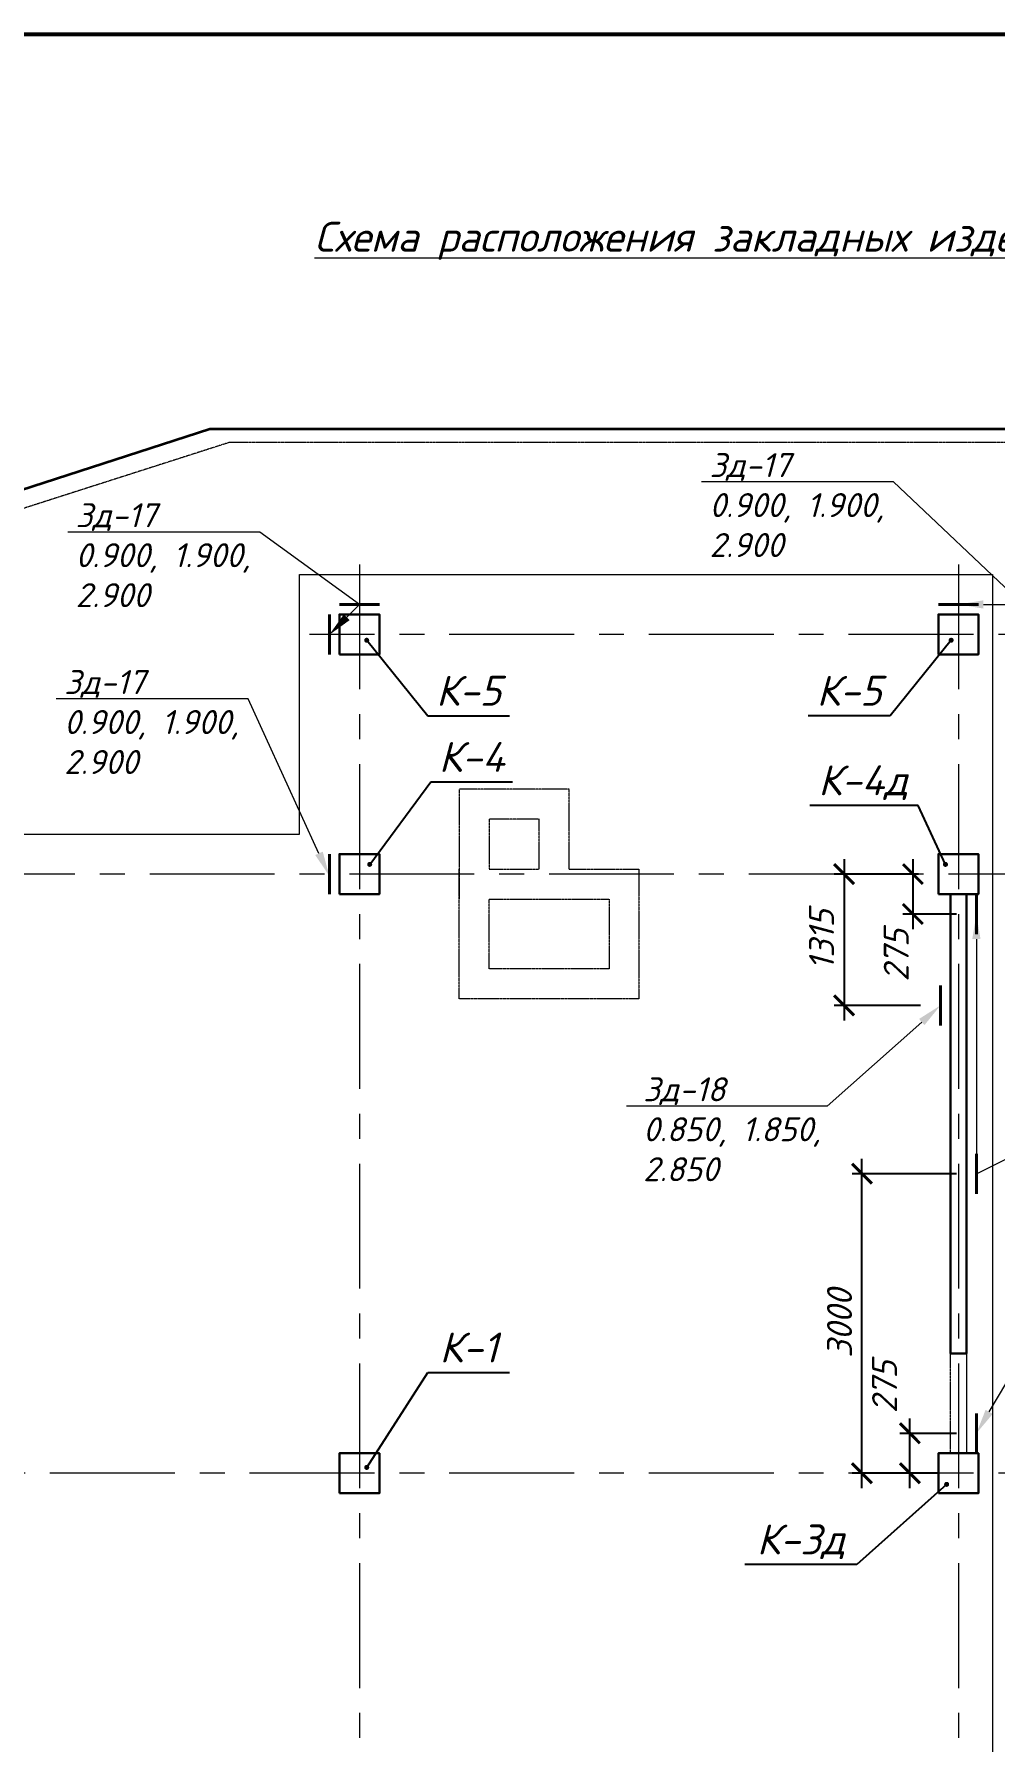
# Model space of a CAD drawing. Header units: millimetres. Extents: x -14920 to 775780, y -118968 to -4590.
# Drawn here: x 20741 to 30365, y -21689 to -4590 of the extents above; entities that cross this region are included whole.
import ezdxf
from ezdxf import colors
from ezdxf.entities.mleader import LeaderData, LeaderLine
from ezdxf.enums import TextEntityAlignment as Align
from ezdxf.math import Vec2, Vec3

# ---------------------------------------------------------------- set-up
doc = ezdxf.new("R2010")
doc.units = ezdxf.units.MM
doc.header["$PDMODE"] = 35
doc.linetypes.add('CENTERX2', pattern=[4, 2.5, -0.5, 0.5, -0.5])
doc.linetypes.add('HIDDEN2', pattern=[4.7625, 3.175, -1.5875])
doc.layers.get('Defpoints').update_dxf_attribs({"color": 1, "lineweight": 0})
for name, color, linetype, lineweight in [('#Закл выноски и размеры', 7, 'Continuous', 13), ('#Закладные', 10, 'Continuous', 40), ('k_ Арм. Каркасы', 1, 'Continuous', 35), ('k_ Выноски', 7, 'Continuous', 13), ('k_ Осевая', 8, 'CENTERX2', 9), ('k_ Позиции', 1, 'Continuous', 13), ('Колонна', 84, 'Continuous', 30), ('Линия пунктир', 190, 'HIDDEN2', 9), ('Линия Тонкая', 86, 'Continuous', 9)]:
    doc.layers.add(name, color=color, linetype=linetype, lineweight=lineweight)
doc.styles.get("Standard").update_dxf_attribs({"font": 'isocpeur.ttf'})
doc.styles.add('STEP PR', font='isocpeui.ttf')
doc.dimstyles.get("Standard").update_dxf_attribs({"dimtxt": 0.18, "dimasz": 0.18, "dimexe": 0.18, "dimexo": 0.0625, "dimgap": 0.09, "dimtad": 0, "dimtih": 1, "dimtoh": 1, "dimdec": 4, "dimzin": 0, "dimdsep": 46, "dimtxsty": 'Standard', "dimcen": 0.09, "dimadec": 0, "dimazin": 0, "dimtfac": 1, "dimtdec": 4, "dimtofl": 0, "dimtmove": 0, "dimatfit": 3, "dimfxl": 1, "dimtolj": 1, "dimtzin": 0, "dimarcsym": 0})
doc.dimstyles.new('STEP PR', dxfattribs={"dimscale": 100, "dimtxt": 2.5, "dimasz": 2, "dimexe": 1, "dimexo": 2, "dimgap": 1, "dimtad": 1, "dimdec": 4, "dimlfac": -1, "dimtxsty": 'STEP PR', "dimblk": 'ARCHTICK', "dimcen": 2, "dimdle": 1.5, "dimclrt": 1, "dimadec": 0, "dimazin": 0, "dimtfac": 1, "dimtdec": 4, "dimtmove": 1, "dimatfit": 3, "dimldrblk": 'DOTSMALL', "dimfxl": 1, "dimtolj": 1, "dimtzin": 0, "dimarcsym": 0})

# ---------------------------------------------------------------- blocks, each defined once
blk = doc.blocks.new('*U2241')
at = {"layer": 'k_ Осевая', "ltscale": 500}
for points in [[(24000, 15100), (24000, -3900)], [(30000, 15100), (30000, -3900)], [(72150, 14400), (23500, 14400)], [(31150, 12000), (-4500, 12000)], [(72150, 6000), (-4500, 6000)]]:
    blk.add_lwpolyline(points, dxfattribs=at)
blk = doc.blocks.new('*U2186')
blk.add_lwpolyline([(-200, -200), (200, -200), (200, 200), (-200, 200)], close=True)
blk = doc.blocks.new('*U2359')
blk.add_lwpolyline([(29920, 11800), (30080, 11800), (30080, 7200), (29920, 7200)], close=True)
at = {"layer": 'Линия пунктир'}
blk.add_lwpolyline([(29920, 7200), (30080, 7200), (30080, 6200), (29920, 6200)], close=True, dxfattribs=at)
for p in [(24000, 14400), (30000, 14400), (24000, 12000), (30000, 12000), (24000, 6000), (30000, 6000)]:
    blk.add_blockref('*U2186', p)
blk = doc.blocks.new('_ArchTick')
at = {"color": 0, "linetype": 'ByBlock', "const_width": 0.15}
blk.add_lwpolyline([(-0.5, -0.5), (0.5, 0.5)], dxfattribs=at)
blk = doc.blocks.new('*D2170')
at = {"layer": '#Закл выноски и размеры', "color": 0, "lineweight": -2, "transparency": 16777216}
for p, q in [((28854, -12850), (28854, -14465)), ((29600, -13000), (28754, -13000)), ((29620, -14315), (28754, -14315))]:
    blk.add_line(p, q, dxfattribs=at)
at = {"layer": 'Defpoints', "color": 0, "transparency": 16777216}
for p in [(29800, -13000), (28854, -14315), (29820, -14315)]:
    blk.add_point(p, dxfattribs=at)
at = {"layer": '#Закл выноски и размеры', "color": 0, "lineweight": -2, "transparency": 16777216, "xscale": 200, "yscale": 200, "zscale": 200}
for p, rotation in [((28854, -13000), 90), ((28854, -14315), 270)]:
    blk.add_blockref('_ArchTick', p, dxfattribs=dict(at, rotation=rotation))
at = {"layer": '#Закл выноски и размеры', "color": 1, "transparency": 16777216, "insert": (28629, -13657), "char_height": 250, "attachment_point": 5, "rotation": 90, "style": 'STEP PR'}
blk.add_mtext('\\A1;1315', dxfattribs=at)
blk = doc.blocks.new('_DotSmall')
at = {"color": 0, "linetype": 'ByBlock', "const_width": 0.5}
blk.add_lwpolyline([(-0.0625, 0, 1), (0.0625, 0, 1)], format="xyb", close=True, dxfattribs=at)
blk = doc.blocks.new('*D2177')
at = {"layer": '#Закл выноски и размеры', "color": 0, "lineweight": -2, "transparency": 16777216}
for p, q in [((29544, -12850), (29544, -13550)), ((29600, -13000), (29444, -13000)), ((29980, -13400), (29444, -13400))]:
    blk.add_line(p, q, dxfattribs=at)
at = {"layer": 'Defpoints', "color": 0, "transparency": 16777216}
for p in [(29800, -13000), (29544, -13400), (30180, -13400)]:
    blk.add_point(p, dxfattribs=at)
at = {"layer": '#Закл выноски и размеры', "color": 0, "lineweight": -2, "transparency": 16777216, "xscale": 200, "yscale": 200, "zscale": 200}
for p, rotation in [((29544, -13000), 90), ((29544, -13400), 270)]:
    blk.add_blockref('_ArchTick', p, dxfattribs=dict(at, rotation=rotation))
at = {"layer": '#Закл выноски и размеры', "color": 1, "transparency": 16777216, "insert": (29377, -13813), "char_height": 250, "attachment_point": 5, "rotation": 90, "style": 'STEP PR'}
blk.add_mtext('\\A1;275\\P', dxfattribs=at)
blk = doc.blocks.new('*D2178')
at = {"layer": '#Закл выноски и размеры', "color": 0, "lineweight": -2, "transparency": 16777216}
for p, q in [((29034, -19150), (29034, -15850)), ((29980, -16000), (28934, -16000)), ((29800, -19000), (28934, -19000))]:
    blk.add_line(p, q, dxfattribs=at)
at = {"layer": 'Defpoints', "color": 0, "transparency": 16777216}
for p in [(29034, -16000), (30180, -16000), (30000, -19000)]:
    blk.add_point(p, dxfattribs=at)
at = {"layer": '#Закл выноски и размеры', "color": 0, "lineweight": -2, "transparency": 16777216, "xscale": 200, "yscale": 200, "zscale": 200}
for p, rotation in [((29034, -16000), 90), ((29034, -19000), 270)]:
    blk.add_blockref('_ArchTick', p, dxfattribs=dict(at, rotation=rotation))
at = {"layer": '#Закл выноски и размеры', "color": 1, "transparency": 16777216, "insert": (28809, -17500), "char_height": 250, "attachment_point": 5, "rotation": 90, "style": 'STEP PR'}
blk.add_mtext('\\A1;3000', dxfattribs=at)
blk = doc.blocks.new('*D2179')
at = {"layer": '#Закл выноски и размеры', "color": 0, "lineweight": -2, "transparency": 16777216}
for p, q in [((29514, -19150), (29514, -18450)), ((29980, -18600), (29414, -18600)), ((29600, -19000), (29414, -19000))]:
    blk.add_line(p, q, dxfattribs=at)
at = {"layer": 'Defpoints', "color": 0, "transparency": 16777216}
for p in [(29514, -18600), (30180, -18600), (29800, -19000)]:
    blk.add_point(p, dxfattribs=at)
at = {"layer": '#Закл выноски и размеры', "color": 0, "lineweight": -2, "transparency": 16777216, "xscale": 200, "yscale": 200, "zscale": 200}
for p, rotation in [((29514, -18600), 90), ((29514, -19000), 270)]:
    blk.add_blockref('_ArchTick', p, dxfattribs=dict(at, rotation=rotation))
at = {"layer": '#Закл выноски и размеры', "color": 1, "transparency": 16777216, "insert": (29260, -18134), "char_height": 250, "attachment_point": 5, "rotation": 90, "style": 'STEP PR'}
blk.add_mtext('\\A1;275', dxfattribs=at)
blk = doc.blocks.new('REINFORCED_CONCRETE')

msp = doc.modelspace()

# ---------------------------------------------------------------- linework, layer by layer
at = {"layer": '#Закл выноски и размеры', "color": 3, "lineweight": 53}
msp.add_lwpolyline([(-13310.32841, -4589.58305), (113120.39807, -4589.58305), (113120.39807, -95368.08044), (-13310.32841, -95368.08044)], close=True, dxfattribs=at)
at = {"layer": '#Закл выноски и размеры'}
msp.add_lwpolyline([(30080, -13200), (30080, -18800)], dxfattribs=at)
msp.add_lwpolyline([(30080, -13200), (30080, -18800)], dxfattribs=at)
at = {"layer": '#Закладные'}
for points in [[(23700, -10400), (23700, -10800)], [(23800, -10300), (24200, -10300)], [(29800, -10300), (30200, -10300)], [(23700, -12800), (23700, -13200)], [(30180, -13200), (30180, -13600)], [(29820, -14115), (29820, -14515)], [(30180, -15800), (30180, -16200)], [(30180, -18400), (30180, -18800)]]:
    msp.add_lwpolyline(points, dxfattribs=at)
at = {"layer": 'k_ Арм. Каркасы'}
msp.add_lwpolyline([(-14920, -17207.72487), (-14920, -12970), (-3100, -11300), (14900, -11000), (22500, -8540), (68500, -8540), (74340, -10100)], dxfattribs=at)
at = {"layer": 'Линия пунктир'}
for points in [[(68130, -8260), (62130, -8260), (62130, -8400), (54130, -8400), (54130, -8600), (36130, -8600), (36130, -8680), (22690, -8680), (15040, -11130), (-740, -11380)], [(26100, -12950), (26100, -12150), (25000, -12150), (25000, -13250)], [(25800, -12950), (25800, -12950), (25800, -12450), (25300, -12450), (25300, -12950), (25800, -12950)], [(26100, -12950), (26800, -12950), (26800, -14250), (25000, -14250), (25000, -12950)]]:
    msp.add_lwpolyline(points, dxfattribs=at)
msp.add_lwpolyline([(25300, -13250), (26500, -13250), (26500, -13950), (25300, -13950)], close=True, dxfattribs=at)
at = {"layer": 'Линия Тонкая'}
msp.add_lwpolyline([(23400, -10000), (30340, -10000), (30340, -25800), (-600, -25800), (-600, -12600), (23400, -12600), (23400, -10000)], dxfattribs=at)

# ---------------------------------------------------------------- block references
at = {"layer": '#Закл выноски и размеры'}
msp.add_blockref('*U2241', (0, -25000), dxfattribs=at)
at = {"layer": 'k_ Позиции'}
ref = msp.add_blockref('REINFORCED_CONCRETE', (25094.25958, -11414.22775), dxfattribs=dict(at, xscale=100, yscale=100, zscale=100))
ref.add_attrib('POSITION', 'К-5', dxfattribs={"layer": '0', "color": 0, "linetype": 'ByBlock', "height": 300, "style": 'STEP PR', "flags": 2}).set_placement((25094.25958, -11314.22775), align=Align.CENTER)
ref = msp.add_blockref('REINFORCED_CONCRETE', (28905.74042, -11414.22775), dxfattribs=dict(at, xscale=100, yscale=100, zscale=100))
ref.add_attrib('POSITION', 'К-5', dxfattribs={"layer": '0', "color": 0, "linetype": 'ByBlock', "height": 300, "style": 'STEP PR', "flags": 2}).set_placement((28905.74042, -11314.22775), align=Align.CENTER)
ref = msp.add_blockref('REINFORCED_CONCRETE', (25124.28622, -12076.67794), dxfattribs=dict(at, xscale=100, yscale=100, zscale=100))
ref.add_attrib('POSITION', 'К-4', dxfattribs={"layer": '0', "color": 0, "linetype": 'ByBlock', "height": 300, "style": 'STEP PR', "flags": 2}).set_placement((25124.28622, -11976.67794), align=Align.CENTER)
ref = msp.add_blockref('REINFORCED_CONCRETE', (29044.58619, -12310.7718), dxfattribs=dict(at, xscale=100, yscale=100, zscale=100))
ref.add_attrib('POSITION', 'К-4д', dxfattribs={"layer": '0', "color": 0, "linetype": 'ByBlock', "height": 300, "style": 'STEP PR', "flags": 2}).set_placement((29044.58619, -12210.7718), align=Align.CENTER)
ref = msp.add_blockref('REINFORCED_CONCRETE', (25094.25958, -17989.86845), dxfattribs=dict(at, xscale=100, yscale=100, zscale=100))
ref.add_attrib('POSITION', 'К-1', dxfattribs={"layer": '0', "color": 0, "linetype": 'ByBlock', "height": 300, "style": 'STEP PR', "flags": 2}).set_placement((25094.25958, -17889.86845), align=Align.CENTER)
ref = msp.add_blockref('REINFORCED_CONCRETE', (28422.01408, -19912.14698), dxfattribs=dict(at, xscale=100, yscale=100, zscale=100))
ref.add_attrib('POSITION', 'К-3д', dxfattribs={"layer": '0', "color": 0, "linetype": 'ByBlock', "height": 300, "style": 'STEP PR', "flags": 2}).set_placement((28422.01408, -19812.14698), align=Align.CENTER)
at = {"layer": 'Колонна'}
msp.add_blockref('*U2359', (0, -25000), dxfattribs=at)

# ---------------------------------------------------------------- texts
at = {"layer": 'k_ Выноски', "insert": (30914.77825, -6658.64223), "char_height": 300, "width": 16678.1913301, "attachment_point": 5, "line_spacing_factor": 1.5, "style": 'STEP PR'}
msp.add_mtext('\\A1;{\\fISOCPEUR|b1|i1|c204|p34;\\LСхема расположения закладных изделий в стенах и колоннах первого этажа}', dxfattribs=at)

# ---------------------------------------------------------------- dimensions: what is measured, and where the dimension line sits
at = {"layer": '#Закл выноски и размеры'}
dim = msp.add_linear_dim(base=(28854.48345, -14315), p1=(29800, -13000), p2=(29820, -14315), angle=90, dimstyle='STEP PR', dxfattribs=at)
dim.commit()
dim.dimension.update_dxf_attribs({"geometry": '*D2170', "text_midpoint": (28854.48345, -13657.5), "dimtype": 160})
for base, p1, p2, text, picture, middle in [((29543.87703, -13400), (29800, -13000), (30180, -13400), '275\\P', '*D2177', (29604.07199, -13813.21491)), ((29513.94757, -18600), (29800, -19000), (30180, -18600), '275', '*D2179', (29486.50533, -18133.59259))]:
    dim = msp.add_linear_dim(base=base, p1=p1, p2=p2, angle=90, text=text, dimstyle='STEP PR', dxfattribs=at)
    dim.commit()
    dim.dimension.update_dxf_attribs({"geometry": picture, "text_midpoint": middle, "dimtype": 160})
dim = msp.add_linear_dim(base=(29033.67647, -16000), p1=(30000, -19000), p2=(30180, -16000), angle=90, dimstyle='STEP PR', dxfattribs=at)
dim.commit()
dim.dimension.update_dxf_attribs({"geometry": '*D2178', "text_midpoint": (28808.67647, -17500)})

# ---------------------------------------------------------------- leaders
ml = msp.add_multileader_mtext('Standard', dxfattribs=at)
ml.set_content('Зд-17\\P0.900, 1.900,\\P2.900', color=256, style='STEP PR')
ml.set_leader_properties(color=256, linetype='ByLayer', lineweight=-1)
ml.build(insert=Vec2(0, 0))
ml.multileader.update_dxf_attribs({"text_left_attachment_type": 6, "text_right_attachment_type": 6, "dogleg_length": 0, "arrow_head_size": 250})
ctx = ml.context
ctx.base_point, ctx.char_height, ctx.arrow_head_size, ctx.landing_gap_size, ctx.plane_origin = Vec3(27406.25194, -9072.98397), 240, 250, 100, Vec3(38822.73046, -15098.9099)
ctx.left_attachment, ctx.right_attachment = 6, 6
notes = []
notes.append((ctx, [(1, (1, 1, 0), (29350.7974, -9072.98397), (-1, 0), 0, [(1, [(30000, -10300), (30650, -10300)], 0, [])])]))
ctx.mtext.insert, ctx.mtext.rotation, ctx.mtext.width, ctx.mtext.defined_height, ctx.mtext.flow_direction = Vec3(27506.25194, -8784.98397), 6.2831853072, 1806.1469698, 1007.64079, 5
ml = msp.add_multileader_mtext('Standard', dxfattribs=at)
ml.set_content('Зд-17\\P0.900, 1.900,\\P2.900', color=256, style='STEP PR')
ml.set_leader_properties(color=256, linetype='ByLayer', lineweight=-1)
ml.build(insert=Vec2(0, 0))
ml.multileader.update_dxf_attribs({"text_left_attachment_type": 6, "text_right_attachment_type": 6, "dogleg_length": 0, "arrow_head_size": 250})
ctx = ml.context
ctx.base_point, ctx.char_height, ctx.arrow_head_size, ctx.landing_gap_size, ctx.plane_origin = Vec3(21057.35235, -9574.78524), 240, 250, 100, Vec3(32518.85485, -15404.41711)
ctx.left_attachment, ctx.right_attachment = 6, 6
notes.append((ctx, [(1, (1, 1, 0), (23001.89781, -9574.78524), (-1, 0), 0, [(1, [(23696.1244, -10605.50721), (24000, -10300)], 0, [])])]))
ctx.mtext.insert, ctx.mtext.rotation, ctx.mtext.width, ctx.mtext.defined_height, ctx.mtext.flow_direction = Vec3(21157.35235, -9286.78524), 6.2831853072, 1806.1469698, 1007.64079, 5
ml = msp.add_multileader_mtext('Standard', dxfattribs=at)
ml.set_content('Зд-17\\P0.900, 1.900,\\P2.900', color=256, style='STEP PR')
ml.set_leader_properties(color=256, linetype='ByLayer', lineweight=-1)
ml.build(insert=Vec2(0, 0))
ml.multileader.update_dxf_attribs({"text_left_attachment_type": 6, "text_right_attachment_type": 6, "dogleg_length": 0, "arrow_head_size": 250})
ctx = ml.context
ctx.base_point, ctx.char_height, ctx.arrow_head_size, ctx.landing_gap_size, ctx.plane_origin = Vec3(20941.96134, -11245.45082), 240, 250, 100, Vec3(32521.59149, -17818.46348)
ctx.left_attachment, ctx.right_attachment = 6, 6
notes.append((ctx, [(1, (1, 1, 0), (22886.5068, -11245.45082), (-1, 0), 0, [(0, [(23698.86104, -13019.55358)], 0, [])])]))
ctx.mtext.insert, ctx.mtext.rotation, ctx.mtext.width, ctx.mtext.defined_height, ctx.mtext.flow_direction = Vec3(21041.96134, -10957.45082), 6.2831853072, 1806.1469698, 1007.64079, 5
ml = msp.add_multileader_mtext('Standard', dxfattribs=at)
ml.set_content('Зд-18\\P0.850, 1.850,\\P2.850', color=256, style='STEP PR')
ml.set_leader_properties(color=256, linetype='ByLayer', lineweight=-1)
ml.build(insert=Vec2(0, 0))
ml.multileader.update_dxf_attribs({"text_left_attachment_type": 6, "text_right_attachment_type": 6, "dogleg_length": 0, "arrow_head_size": 250})
ctx = ml.context
ctx.base_point, ctx.char_height, ctx.arrow_head_size, ctx.landing_gap_size, ctx.plane_origin = Vec3(31179.37029, -15502.87633), 240, 250, 100, Vec3(49887.59382, -22232.12652)
ctx.left_attachment, ctx.right_attachment = 6, 6
notes.append((ctx, [(0, (1, 1, 0), (31179.37029, -15502.87633), (1, 0), 0, [(2, [(30180, -13400), (30180, -16000)], 0, [])])]))
ctx.mtext.insert, ctx.mtext.rotation, ctx.mtext.width, ctx.mtext.flow_direction = Vec3(31279.37029, -15214.87633), 6.2831853072, 2679.7530317, 5
ml = msp.add_multileader_mtext('Standard', dxfattribs=at)
ml.set_content('Зд-18\\P0.850, 1.850,\\P2.850', color=256, style='STEP PR')
ml.set_leader_properties(color=256, linetype='ByLayer', lineweight=-1)
ml.build(insert=Vec2(0, 0))
ml.multileader.update_dxf_attribs({"text_left_attachment_type": 6, "text_right_attachment_type": 6, "dogleg_length": 0, "arrow_head_size": 250})
ctx = ml.context
ctx.base_point, ctx.char_height, ctx.arrow_head_size, ctx.landing_gap_size, ctx.plane_origin = Vec3(26741.68609, -15323.09298), 240, 250, 100, Vec3(38650.4425, -23898.13147)
ctx.left_attachment, ctx.right_attachment = 6, 6
notes.append((ctx, [(1, (1, 1, 0), (28686.23154, -15323.09298), (-1, 0), 0, [(0, [(29820, -14315)], 0, [])])]))
ctx.mtext.insert, ctx.mtext.rotation, ctx.mtext.flow_direction = Vec3(26841.68609, -15035.09298), 6.2831853072, 5
ml = msp.add_multileader_mtext('Standard', dxfattribs=at)
ml.set_content('Зд-18\\P2.350, 2.850', color=256, style='STEP PR')
ml.set_leader_properties(color=256, linetype='ByLayer', lineweight=-1)
ml.build(insert=Vec2(0, 0))
ml.multileader.update_dxf_attribs({"text_left_attachment_type": 6, "text_right_attachment_type": 6, "dogleg_length": 0, "arrow_head_size": 250})
ctx = ml.context
ctx.base_point, ctx.char_height, ctx.arrow_head_size, ctx.landing_gap_size, ctx.plane_origin = Vec3(31179.37029, -16917.30913), 240, 250, 100, Vec3(49887.59382, -23398.97098)
ctx.left_attachment, ctx.right_attachment = 6, 6
notes.append((ctx, [(0, (1, 1, 0), (31179.37029, -16917.30913), (1, 0), 0, [(2, [(30180, -18600)], 0, [])])]))
ctx.mtext.insert, ctx.mtext.rotation, ctx.mtext.width, ctx.mtext.flow_direction = Vec3(31279.37029, -16629.30913), 6.2831853072, 2679.7530317, 5
at = {"layer": 'k_ Выноски', "ltscale": 100}
for points in [[(24072.6867, -10658.50813), (24684.83162, -11414.22775), (25503.68753, -11414.22775)], [(29927.3133, -10658.50813), (29315.16838, -11414.22775), (28496.31247, -11414.22775)], [(24102.71334, -12902.66333), (24714.85827, -12076.67794), (25533.71418, -12076.67794)], [(29870.24127, -12902.9756), (29595.28364, -12312.10739), (28511.52696, -12312.10739)], [(24072.6867, -18941.49187), (24684.83162, -17989.86845), (25503.68753, -17989.86845)], [(29881.97848, -19110.68373), (28983.69491, -19912.14698), (27860.33325, -19912.14698)]]:
    msp.add_leader(points, dimstyle='Standard', override={"dimscale": 100, "dimtxt": 2.5, "dimasz": 2, "dimexe": 1, "dimexo": 2, "dimgap": 0.7, "dimtih": 0, "dimtoh": 0, "dimlfac": -1, "dimzin": 8, "dimcen": 2, "dimdle": 1, "dimclrt": 1, "dimadec": 4, "dimtmove": 1, "dimldrblk": 'DotSmall', "dimfxl": 100}, dxfattribs=at)
for ctx, leaders in notes:
    for number, flags, end, landing, length, lines in leaders:
        leader = LeaderData()
        leader.index, (leader.has_last_leader_line, leader.has_dogleg_vector, leader.attachment_direction) = number, flags
        leader.last_leader_point, leader.dogleg_vector, leader.dogleg_length = Vec3(end), Vec3(landing), length
        for number, points, colour, breaks in lines:
            line = LeaderLine()
            line.index, line.vertices, line.color, line.breaks = number, Vec3.list(points), colors.encode_raw_color(colour), breaks
            leader.lines.append(line)
        ctx.leaders.append(leader)

doc.saveas('drawing.dxf')
